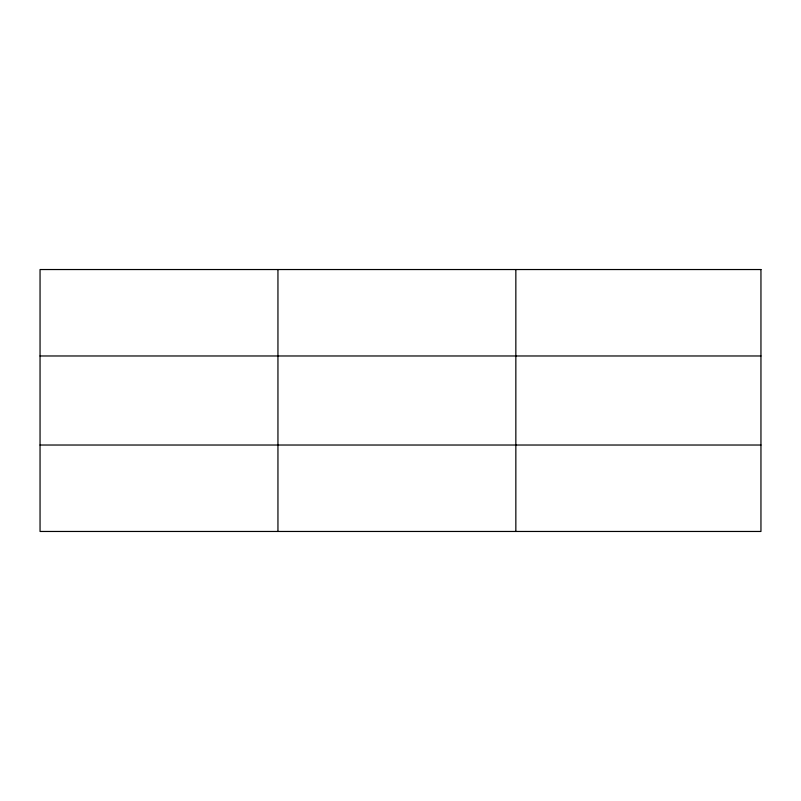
<?xml version="1.0" encoding="UTF-8"?>
<svg xmlns="http://www.w3.org/2000/svg" width="801" height="801" viewBox="0 0 801 801"><rect width="100%" height="100%" fill="white"/><g stroke="black" fill="none" stroke-linecap="round" stroke-linejoin="round"><path stroke-width="1.2" d="M277.947 531.463L277.947 269.536M515.844 531.463L515.844 269.536M40.05 355.974L760.95 355.974M40.05 445.026L760.95 445.026M760.95 269.536L760.95 531.463L40.05 531.463L40.05 269.536L760.95 269.536"/></g></svg>
